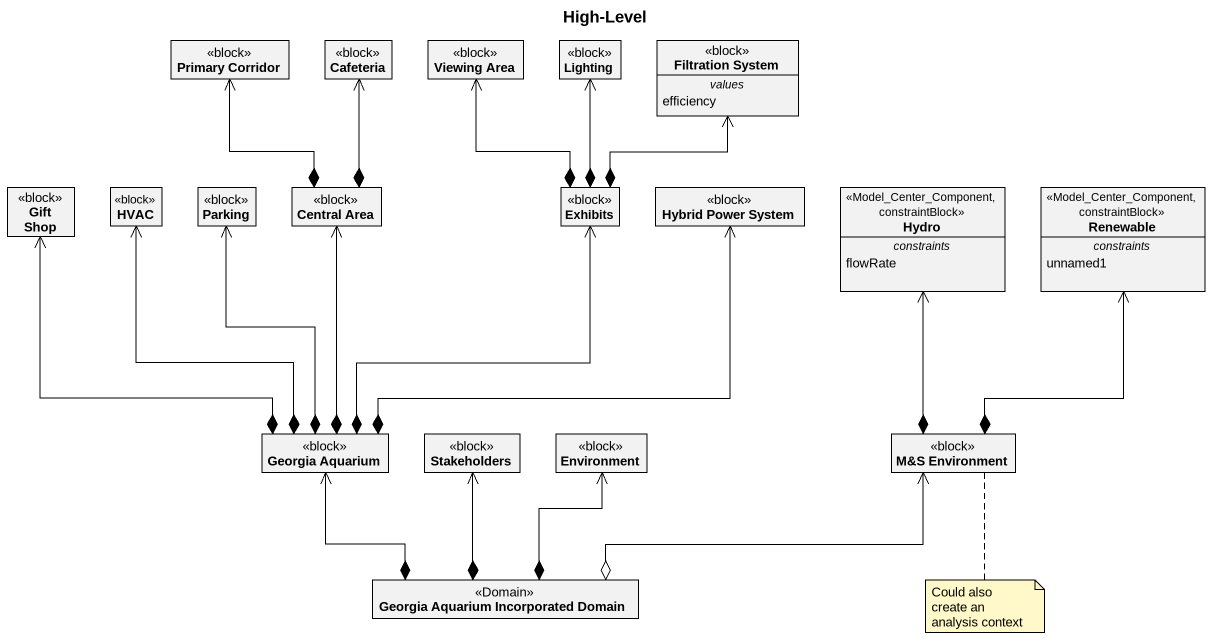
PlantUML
@startuml
title High-Level
hide circle
hide empty members
class "Primary Corridor" as Primary_Corridor <<block>>
class Cafeteria <<block>>
class "Viewing Area" as Viewing_Area <<block>>
class Lighting <<block>>
class "Filtration System" as Filtration_System <<block>> {
  -- values --
  efficiency
}
class "Gift Shop" as Gift_Shop <<block>>
class HVAC <<block>>
class Parking <<block>>
class "Central Area" as Central_Area <<block>>
class Exhibits <<block>>
class "Hybrid Power System" as Hybrid_Power_System <<block>>
class Hydro <<Model_Center_Component, constraintBlock>> {
  -- constraints --
  flowRate
}
class Renewable <<Model_Center_Component, constraintBlock>> {
  -- constraints --
  unnamed1
}
class "Georgia Aquarium" as Georgia_Aquarium <<block>>
class Stakeholders <<block>>
class Environment <<block>>
class "M&S Environment" as M_S_Environment <<block>>
class "Georgia Aquarium Incorporated Domain" as Georgia_Aquarium_2 <<Domain>>
Central_Area *-up-> Primary_Corridor
Central_Area *-up-> Cafeteria
Exhibits *-up-> Viewing_Area
Exhibits *-up-> Lighting
Exhibits *-up-> Filtration_System
Georgia_Aquarium *-up-> Gift_Shop
Georgia_Aquarium *-up-> HVAC
Georgia_Aquarium *-up-> Parking
Georgia_Aquarium *-up-> Central_Area
Georgia_Aquarium *-up-> Exhibits
Georgia_Aquarium *-up-> Hybrid_Power_System
M_S_Environment *-up-> Hydro
M_S_Environment *-up-> Renewable
Georgia_Aquarium_2 *-up-> Georgia_Aquarium
Georgia_Aquarium_2 *-up-> Stakeholders
Georgia_Aquarium_2 *-up-> Environment
Georgia_Aquarium_2 o-right-> M_S_Environment
note bottom of M_S_Environment : Could also create an analysis context
@enduml
